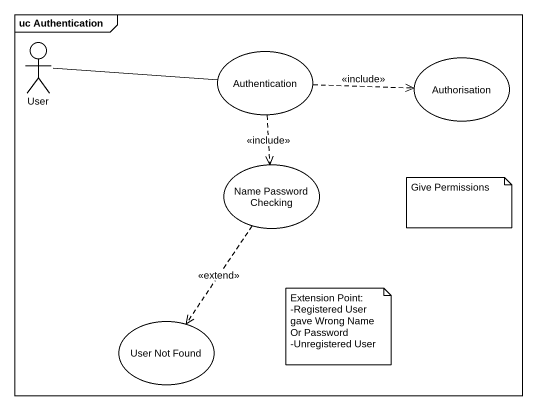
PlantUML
@startuml
mainframe uc Authentication
actor User
usecase Authentication
usecase Authorisation
usecase "Name Password Checking" as Name_Password_Checking
usecase "User Not Found" as User_Not_Found
User -right- Authentication
Authentication .right.> Authorisation : <<include>>
Authentication ..> Name_Password_Checking : <<include>>
Name_Password_Checking ..> User_Not_Found : <<extend>>
note as N1
  Give Permissions
end note
note as N2
  Extension Point:
  -Registered User gave Wrong Name Or Password
  -Unregistered User
end note
@enduml
